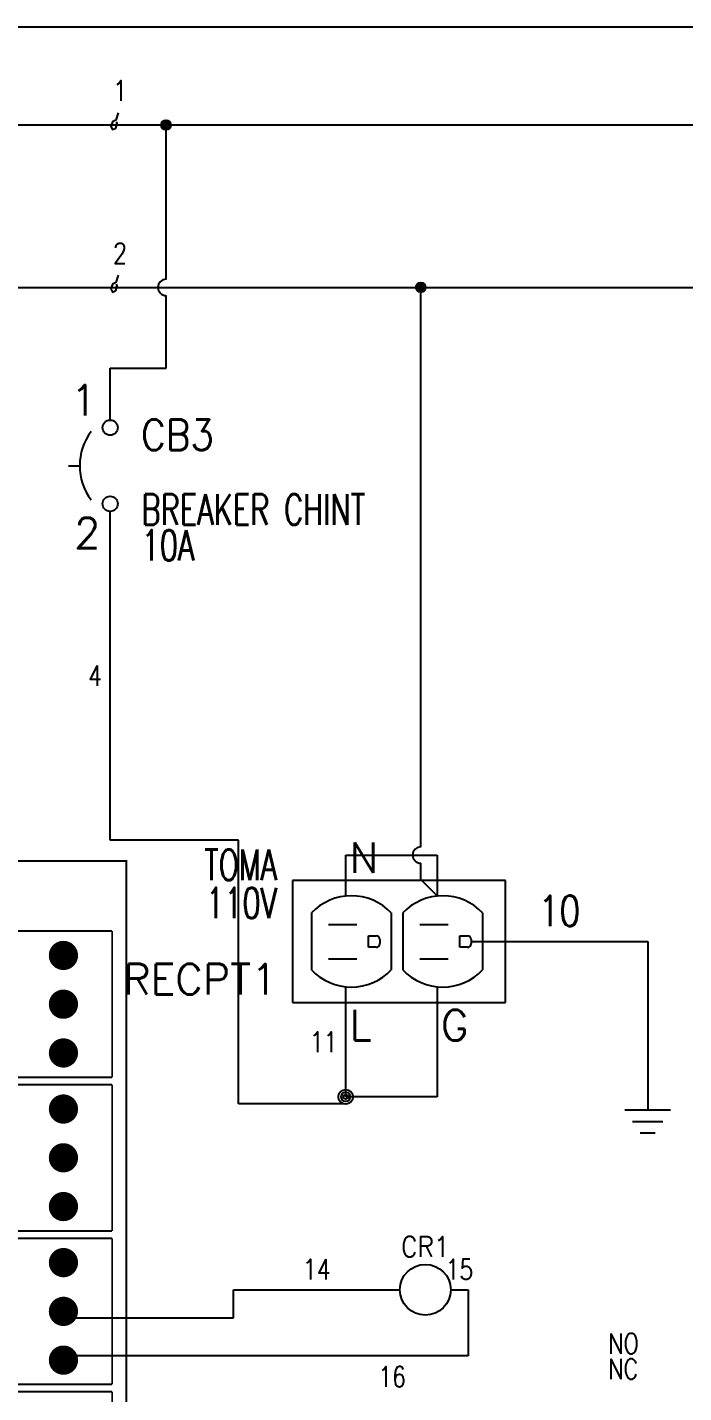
# Model space of a CAD drawing. Header units: millimetres. Extents: x 123.5 to 144.3, y 105.4 to 121.6.
# Drawn here: x 133.07 to 137.11, y 113.19 to 121.59 of the extents above; entities that cross this region are included whole.
import ezdxf
from ezdxf.enums import TextEntityAlignment as Align

# ---------------------------------------------------------------- set-up
doc = ezdxf.new("R2010")
doc.units = ezdxf.units.MM
doc.linetypes.add('HIDDEN2', pattern=[0.1875, 0.125, -0.0625])
for name, color, linetype in [('BLK_12AWG', 7, 'Continuous'), ('DESC', 250, 'Continuous'), ('MISC', 7, 'Continuous'), ('SYMS', 7, 'Continuous'), ('TAGS', 250, 'Continuous'), ('TERMS', 250, 'Continuous'), ('WIRES', 7, 'Continuous')]:
    doc.layers.add(name, color=color, linetype=linetype)
doc.layers.add('WIRENO', color=7, linetype='Continuous', true_color=0x000000)
doc.styles.add('WD', font='romans.shx')

# ---------------------------------------------------------------- blocks, each defined once
blk = doc.blocks.new('WD_WNH')
at = {"linetype": 'Continuous', "style": 'WD', "width": 0.8}
blk.add_attdef('WIRENO', text='', height=0.125, dxfattribs=at).set_placement((0, 0.0625), align=Align.CENTER)
at = {"style": 'WD', "flags": 1}
for tag, p in [('W01USER', (0, 0.0781)), ('W02USER', (0, 0.0703)), ('W03USER', (0, 0.0625)), ('W04USER', (0, 0.0547)), ('W05USER', (0, 0.0469)), ('W06USER', (0, 0.0391)), ('W07USER', (0, 0.0312)), ('W08USER', (0, 0.0234)), ('W09USER', (0, 0.0156)), ('W10USER', (0, 0.0078))]:
    blk.add_attdef(tag, text='', height=0.005, dxfattribs=at).set_placement(p, align=Align.CENTER)
blk = doc.blocks.new('EPAD')
at = {"const_width": 0.5}
blk.add_lwpolyline([(-0.25, 0, 1), (0.25, 0, 1)], format="xyb", close=True, dxfattribs=at)
blk = doc.blocks.new('TarjetaElec')
at = {"const_width": 0.008}
for points in [[(149.0406, 100.3538), (154.0006, 100.3538), (154.0006, 104.4678), (149.0406, 104.4678), (149.0406, 100.3538)], [(153.5426, 104.1798), (153.9426, 104.1798)], [(153.9426, 103.5798), (153.9426, 104.1798)], [(153.5426, 103.5798), (153.9426, 103.5798)], [(153.5426, 103.5498), (153.9426, 103.5498)], [(153.9426, 102.9498), (153.9426, 103.5498)], [(153.5426, 102.9498), (153.9426, 102.9498)], [(153.5426, 102.9198), (153.9426, 102.9198)], [(153.9426, 102.3208), (153.9426, 102.9198)], [(153.5426, 102.3208), (153.9426, 102.3208)], [(153.5426, 102.2908), (153.9426, 102.2908)], [(153.9426, 101.6908), (153.9426, 102.2908)]]:
    blk.add_lwpolyline(points, dxfattribs=at)
for centre in [(153.7426, 104.0798), (153.7426, 103.8798), (153.7426, 103.6798), (153.7426, 103.4498), (153.7426, 103.2498), (153.7426, 103.0498), (153.7426, 102.8198), (153.7426, 102.6198), (153.7426, 102.4198)]:
    blk.add_circle(centre, 0.03)
at = {"xscale": 0.12, "yscale": 0.12}
for p in [(153.7426, 104.0798), (153.7426, 103.8798), (153.7426, 103.6798), (153.7426, 103.4498), (153.7426, 103.2498), (153.7426, 103.0498), (153.7426, 102.8198), (153.7426, 102.6198), (153.7426, 102.4198)]:
    blk.add_blockref('EPAD', p, dxfattribs=at)
blk = doc.blocks.new('HCR1')
blk.add_circle((0, 0), 0.1562)
at = {"style": 'WD'}
for tag, width, p in [('INST', 0.7, (0.0055, 0.5282)), ('LOC', 0.7, (0.0055, 0.3586)), ('TAG1', 0.9, (0, 0.2024))]:
    blk.add_attdef(tag, text='', height=0.125, dxfattribs=dict(at, width=width)).set_placement(p, align=Align.CENTER)
at = {"style": 'WD', "flags": 9}
blk.add_attdef('FAMILY', text='', height=0.01, dxfattribs=at).set_placement((-0.0053, 0.1698), align=Align.CENTER)
at = {"style": 'WD'}
for tag, p, width in [('DESC1', (1.126, 0.0757), 0.9), ('DESC2', (1.126, -0.0806), 0.9), ('DESC3', (1.126, -0.2368), 0.9), ('XREFNO', (1.3591, -0.3931), 0.8), ('XREFNC', (1.3591, -0.5493), 0.8)]:
    blk.add_attdef(tag, p, '', height=0.125, dxfattribs=dict(at, width=width))
at = {"linetype": 'Continuous', "style": 'WD', "flags": 9}
blk.add_attdef('ASSYCODE', text='', height=0.01, dxfattribs=at).set_placement((0, 0.125), align=Align.CENTER)
at = {"linetype": 'Continuous', "style": 'WD', "flags": 1}
for tag, p in [('MFG', (0, 0.1404)), ('CAT', (0, 0.1593))]:
    blk.add_attdef(tag, text='', height=0.01, dxfattribs=at).set_placement(p, align=Align.MIDDLE)
at = {"style": 'WD', "flags": 1}
for tag, p in [('X4TERM01', (-0.1562, 0)), ('X1TERM02', (0.1562, 0))]:
    blk.add_attdef(tag, p, '', height=0.0125, dxfattribs=at)
at = {"linetype": 'Continuous', "style": 'WD'}
blk.add_attdef('TERM01', text='', height=0.125, dxfattribs=at).set_placement((-0.2, -0.0662), align=Align.TOP_RIGHT)
blk.add_attdef('TERM02', text='', height=0.125, dxfattribs=at).set_placement((0.2, -0.0662), align=Align.TOP_LEFT)
at = {"style": 'WD', "width": 0.8, "flags": 8}
for tag, p in [('NO', (1.126, -0.3931)), ('NC', (1.126, -0.5493))]:
    blk.add_attdef(tag, p, '', height=0.125, dxfattribs=at)
blk = doc.blocks.new('VCN1RDUP')
for p, q in [((-0.2188, 0.25), (-0.2188, -0.25)), ((0.6562, 0.25), (-0.2188, 0.25)), ((0.6562, -0.25), (0.6562, 0.25)), ((-0.1404, 0.117), (-0.1404, -0.117)), ((0.1872, 0.117), (0.1872, -0.117)), ((0.2346, 0.117), (0.2346, -0.117)), ((0.5622, 0.117), (0.5622, -0.117)), ((-0.071, 0.0695), (0.0461, 0.0695)), ((0.304, 0.0695), (0.4211, 0.0695)), ((0.093, -0.0242), (0.093, 0.0226)), ((0.093, 0.0226), (0.1249, 0.0226)), ((0.1399, 0.0076), (0.1399, -0.0092)), ((0.468, -0.0242), (0.468, 0.0226)), ((0.468, 0.0226), (0.4999, 0.0226)), ((0.5149, 0.0076), (0.5149, -0.0092)), ((0.1249, -0.0242), (0.093, -0.0242)), ((0.4999, -0.0242), (0.468, -0.0242)), ((-0.071, -0.0711), (0.0461, -0.0711)), ((0.304, -0.0711), (0.4211, -0.0711)), ((-0.2188, -0.25), (0.6562, -0.25))]:
    blk.add_line(p, q)
for centre, radius, start, end in [((0.0234, -0.039), 0.2262, 43.6028, 136.3972), ((0.3984, -0.039), 0.2262, 43.6028, 136.3972), ((0.1249, 0.0076), 0.015, 0, 90), ((0.4999, 0.0076), 0.015, 0, 90), ((0.1249, -0.0092), 0.015, 270, 0), ((0.4999, -0.0092), 0.015, 270, 0), ((0.0234, 0.039), 0.2262, 223.6028, 316.3972), ((0.3984, 0.039), 0.2262, 223.6028, 316.3972)]:
    blk.add_arc(centre, radius, start, end)
at = {"style": 'WD'}
for tag, width, p in [('INST', 0.7, (-0.2812, 0.5775)), ('LOC', 0.7, (-0.2812, 0.4079)), ('DESC1', 0.7, (-0.2812, 0.2516)), ('DESC2', 0.7, (-0.2812, 0.0954)), ('RATING1', 0.9, (-0.2812, -0.0609))]:
    blk.add_attdef(tag, text='', height=0.125, dxfattribs=dict(at, width=width)).set_placement(p, align=Align.RIGHT)
at = {"linetype": 'Continuous', "style": 'WD', "flags": 8}
for tag, p in [('TERM02', (0.0157, 0.2812)), ('TERM05', (0.3907, 0.2812)), ('TERM06', (0.5866, 0.0802))]:
    blk.add_attdef(tag, p, '', height=0.125, dxfattribs=at)
at = {"style": 'WD', "flags": 9}
blk.add_attdef('FAMILY', (-0.1523, 0.2047), '', height=0.01, rotation=90, dxfattribs=at)
at = {"linetype": 'Continuous', "style": 'WD', "flags": 9}
for tag, p in [('CAT', (-0.1082, 0.2297)), ('MFG', (-0.0887, 0.2278)), ('ASSYCODE', (-0.0714, 0.23))]:
    blk.add_attdef(tag, text='', height=0.01, rotation=90, dxfattribs=at).set_placement(p, align=Align.CENTER)
at = {"style": 'WD', "flags": 1}
for tag, p in [('X2TERM02', (0, 0.1875)), ('X2TERM05', (0.375, 0.1875)), ('X1TERM03', (0.1404, 0.0003)), ('X1TERM06', (0.5154, 0.0003)), ('X8TERM01', (0, -0.1875)), ('X8TERM04', (0.375, -0.1875))]:
    blk.add_attdef(tag, p, '', height=0.0125, dxfattribs=at)
at = {"style": 'WD'}
blk.add_attdef('TAG1', text='', height=0.125, dxfattribs=at).set_placement((-0.2812, -0.2171), align=Align.RIGHT)
at = {"linetype": 'Continuous', "style": 'WD', "flags": 8}
for tag, p in [('TERM01', (0.0157, -0.2812)), ('TERM04', (0.3907, -0.2812))]:
    blk.add_attdef(tag, text='', height=0.125, dxfattribs=at).set_placement(p, align=Align.TOP_LEFT)
blk = doc.blocks.new('WDDOT')
for radius in [0.03, 0.0187, 0.00929]:
    blk.add_circle((0, 0), radius)
blk = doc.blocks.new('VGND2')
for p, q in [((0.09375, 0), (-0.09375, 0)), ((-0.0625, -0.046875), (0.0625, -0.046875)), ((-0.03125, -0.09375), (0.03125, -0.09375))]:
    blk.add_line(p, q)
at = {"style": 'WD', "flags": 1}
blk.add_attdef('X2TERM01', (0, 0), '', height=0.01, dxfattribs=at)
blk = doc.blocks.new('VCB1')
at = {"linetype": 'HIDDEN2'}
blk.add_line((-0.1712, 0), (-0.125, 0), dxfattribs=at)
for centre in [(0, 0.1562), (0, -0.1562)]:
    blk.add_circle(centre, 0.0312)
blk.add_arc((0.1094, 0), 0.2344, 143.1301, 216.8699)
at = {"style": 'WD'}
for tag, p, width in [('INST', (0.2188, 0.3883), 0.7), ('LOC', (0.2188, 0.2188), 0.7), ('TAG1', (0.1269, 0.0644), 0.9), ('XREF', (0.1287, -0.09), 0.7), ('DESC1', (0.1287, -0.242), 0.7), ('DESC2', (0.1287, -0.3893), 0.7)]:
    blk.add_attdef(tag, p, '', height=0.125, dxfattribs=dict(at, width=width))
at = {"linetype": 'Continuous', "style": 'WD'}
for tag, height, flags, p in [('TERM01', 0.125, 8, (-0.055, 0.2066)), ('MFG', 0.01, 9, (-0.1421, -0.0881)), ('CAT', 0.01, 9, (-0.1421, -0.0731))]:
    blk.add_attdef(tag, text='', height=height, dxfattribs=dict(at, flags=flags)).set_placement(p, align=Align.RIGHT)
at = {"style": 'WD', "width": 0.7}
blk.add_attdef('RATING1', text='', height=0.125, dxfattribs=at).set_placement((-0.1875, 0.0625), align=Align.RIGHT)
at = {"color": 7, "style": 'WD', "flags": 1}
for tag, p in [('X2TERM01', (0, 0.1875)), ('X8TERM02', (0, -0.1875))]:
    blk.add_attdef(tag, p, '', height=0.0125, dxfattribs=at)
at = {"color": 7, "style": 'WD'}
for tag, p in [('X4LINK', (-0.25, 0)), ('X1LINK', (0, 0))]:
    blk.add_attdef(tag, p, '', height=0.01, dxfattribs=at)
at = {"style": 'WD', "flags": 9}
for tag, p in [('FAMILY', (-0.1421, -0.0365)), ('CONTACT', (-0.1288, -0.1291))]:
    blk.add_attdef(tag, text='', height=0.01, dxfattribs=at).set_placement(p, align=Align.RIGHT)
at = {"linetype": 'Continuous', "style": 'WD', "flags": 9}
blk.add_attdef('ASSYCODE', text='', height=0.01, dxfattribs=at).set_placement((-0.1533, -0.1061), align=Align.CENTER)
at = {"linetype": 'Continuous', "style": 'WD', "flags": 8}
blk.add_attdef('TERM02', text='', height=0.125, dxfattribs=at).set_placement((-0.0407, -0.2134), align=Align.TOP_RIGHT)
blk = doc.blocks.new('WD_WNV')
at = {"style": 'WD', "flags": 1}
for tag, p in [('W01USER', (-0.0625, 0.0938)), ('W02USER', (-0.0625, 0.0859)), ('W03USER', (-0.0625, 0.0781)), ('W04USER', (-0.0625, 0.0703)), ('W05USER', (-0.0625, 0.0625)), ('W06USER', (-0.0625, 0.0547)), ('W07USER', (-0.0625, 0.0469)), ('W08USER', (-0.0625, 0.0391)), ('W09USER', (-0.0625, 0.0312)), ('W10USER', (-0.0625, 0.0234))]:
    blk.add_attdef(tag, text='', height=0.005, dxfattribs=at).set_placement(p, align=Align.CENTER)
at = {"linetype": 'Continuous', "style": 'WD', "width": 0.8}
blk.add_attdef('WIRENO', text='', height=0.125, dxfattribs=at).set_placement((-0.05, 0), align=Align.MIDDLE_RIGHT)

msp = doc.modelspace()

# ---------------------------------------------------------------- linework, layer by layer
at = {"color": 7, "linetype": 'Continuous'}
msp.add_line((144.2555, 121.5905), (123.5055, 121.5905), dxfattribs=at)
at = {"layer": 'BLK_12AWG'}
for p, q in [((124.4182, 120.99), (142.7932, 120.99)), ((133.9256, 120.04), (133.9256, 120.99)), ((124.4182, 119.99), (142.7932, 119.99)), ((135.494, 116.5474), (135.494, 119.99)), ((133.9256, 119.4928), (133.9256, 119.94)), ((133.5813, 119.1743), (133.5813, 119.4928)), ((133.5813, 119.4928), (133.9256, 119.4928)), ((135.494, 116.3474), (135.494, 116.4474)), ((135.594, 116.2474), (135.494, 116.3474)), ((135.8046, 115.9666), (136.8912, 115.9666)), ((136.8912, 115.9666), (136.8912, 114.9281)), ((135.0315, 115.0099), (135.0315, 115.6849)), ((135.594, 115.6849), (135.594, 115.0099)), ((135.594, 115.0099), (135.0315, 115.0099))]:
    msp.add_line(p, q, dxfattribs=at)
for centre in [(133.9256, 119.99), (135.494, 116.4974)]:
    msp.add_arc(centre, 0.05, 90, 270, dxfattribs=at)
at = {"layer": 'WIRENO'}
for points in [[(133.6307, 121.065), (133.6156, 121.0196), (133.5959, 121.0098), (133.5861, 120.9804), (133.596, 120.9607), (133.6156, 120.9705), (133.6254, 121), (133.6205, 121.0098)], [(133.6307, 120.065), (133.6156, 120.0196), (133.5959, 120.0098), (133.5861, 119.9804), (133.596, 119.9607), (133.6156, 119.9705), (133.6254, 120), (133.6205, 120.0098)]]:
    msp.add_lwpolyline(points, dxfattribs=at)
at = {"layer": 'WIRES'}
for p, q in [((133.5813, 116.5891), (133.5813, 118.6118)), ((134.3707, 116.5891), (133.5813, 116.5891)), ((134.3707, 114.9663), (134.3707, 116.5891)), ((135.0315, 116.2474), (135.0315, 116.4974)), ((135.0315, 116.4974), (135.594, 116.4974)), ((135.594, 116.4974), (135.594, 116.2474)), ((135.0202, 114.9663), (134.3707, 114.9663)), ((134.34, 113.6498), (134.34, 113.8227)), ((134.34, 113.8227), (135.3657, 113.8227)), ((135.6782, 113.8227), (135.7854, 113.8227)), ((135.7854, 113.8227), (135.7854, 113.4153)), ((133.3142, 113.6498), (134.34, 113.6498)), ((135.7854, 113.4153), (133.3636, 113.4153)), ((133.3636, 113.4153), (133.3636, 113.3898))]:
    msp.add_line(p, q, dxfattribs=at)

# ---------------------------------------------------------------- block references
at = {"layer": 'BLK_12AWG', "xscale": 1.5, "yscale": 1.5, "zscale": 1.5}
msp.add_blockref('TarjetaElec', (-97.3203, -40.2399), dxfattribs=at)
at = {"layer": 'SYMS'}
for p in [(133.9256, 120.99), (135.494, 119.99)]:
    msp.add_blockref('WDDOT', p, dxfattribs=at)
ref = msp.add_blockref('VCB1', (133.5813, 118.8931), dxfattribs=dict(at, xscale=1.5, yscale=1.5, zscale=1.5))
ref.add_attrib('DESC2', '10A', (133.7744, 118.3091), dxfattribs={"layer": 'DESC', "height": 0.1875, "style": 'WD', "width": 0.7})
ref.add_attrib('DESC1', 'BREAKER CHINT', (133.7744, 118.5301), dxfattribs={"layer": 'DESC', "height": 0.1875, "style": 'WD', "width": 0.7})
ref.add_attrib('TAG1', 'CB3', (133.7717, 118.9896), dxfattribs={"layer": 'TAGS', "height": 0.1875, "style": 'WD', "width": 0.9})
ref.add_attrib('TERM02', '2', dxfattribs={"layer": 'TERMS', "linetype": 'Continuous', "height": 0.1875, "style": 'WD', "flags": 8}).set_placement((133.5203, 118.5729), align=Align.TOP_RIGHT)
ref.add_attrib('TERM01', '1', dxfattribs={"layer": 'TERMS', "linetype": 'Continuous', "height": 0.1875, "style": 'WD', "flags": 8}).set_placement((133.4989, 119.203), align=Align.RIGHT)
ref = msp.add_blockref('VCN1RDUP', (135.0315, 115.9661), dxfattribs=dict(at, xscale=1.5, yscale=1.5, zscale=1.5))
ref.add_attrib('TERM04', 'G', dxfattribs={"layer": 'TERMS', "linetype": 'Continuous', "height": 0.1875, "style": 'WD', "flags": 8}).set_placement((135.6177, 115.5442), align=Align.TOP_LEFT)
ref.add_attrib('TERM01', 'L', dxfattribs={"layer": 'TERMS', "linetype": 'Continuous', "height": 0.1875, "style": 'WD', "flags": 8}).set_placement((135.0552, 115.5442), align=Align.TOP_LEFT)
ref.add_attrib('TERM02', 'N', (135.0552, 116.388), dxfattribs={"layer": 'TERMS', "linetype": 'Continuous', "height": 0.1875, "style": 'WD', "flags": 8})
ref.add_attrib('DESC2', '110V', dxfattribs={"layer": 'DESC', "height": 0.1875, "style": 'WD', "width": 0.7}).set_placement((134.6097, 116.1092), align=Align.RIGHT)
ref.add_attrib('DESC1', 'TOMA', dxfattribs={"layer": 'DESC', "height": 0.1875, "style": 'WD', "width": 0.7}).set_placement((134.6097, 116.3435), align=Align.RIGHT)
ref.add_attrib('TAG1', 'RECPT1', dxfattribs={"layer": 'TAGS', "height": 0.1875, "style": 'WD'}).set_placement((134.6097, 115.6404), align=Align.RIGHT)
at = {"layer": 'SYMS', "xscale": 1.5, "yscale": 1.5, "zscale": 1.5}
for name, p in [('WDDOT', (135.0315, 115.0099)), ('VGND2', (136.8912, 114.9281))]:
    msp.add_blockref(name, p, dxfattribs=at)
at = {"layer": 'SYMS'}
ref = msp.add_blockref('HCR1', (135.522, 113.8227), dxfattribs=at)
ref.add_attrib('NC', 'NC', (136.648, 113.2734), dxfattribs={"layer": 'MISC', "height": 0.125, "style": 'WD', "width": 0.8, "flags": 8})
ref.add_attrib('NO', 'NO', (136.648, 113.4296), dxfattribs={"layer": 'MISC', "height": 0.125, "style": 'WD', "width": 0.8, "flags": 8})
ref.add_attrib('TAG1', 'CR1', dxfattribs={"layer": 'TAGS', "height": 0.125, "style": 'WD', "width": 0.9}).set_placement((135.522, 114.0251), align=Align.CENTER)
at = {"layer": 'WIRENO'}
ref = msp.add_blockref('WD_WNH', (133.6057, 120.99), dxfattribs=at)
ref.add_attrib('WIRENO', '1', dxfattribs={"linetype": 'Continuous', "height": 0.125, "style": 'WD', "width": 0.8}).set_placement((133.6426, 121.1006), align=Align.BOTTOM_CENTER)
ref = msp.add_blockref('WD_WNH', (133.6057, 119.99), dxfattribs=at)
ref.add_attrib('WIRENO', '2', dxfattribs={"linetype": 'Continuous', "height": 0.125, "style": 'WD', "width": 0.8}).set_placement((133.6426, 120.1006), align=Align.BOTTOM_CENTER)
ref = msp.add_blockref('WD_WNV', (133.5813, 117.6004), dxfattribs=at)
ref.add_attrib('WIRENO', '4', dxfattribs={"linetype": 'Continuous', "height": 0.125, "style": 'WD', "width": 0.8}).set_placement((133.5313, 117.6004), align=Align.MIDDLE_RIGHT)
ref = msp.add_blockref('WD_WNH', (136.3479, 115.9666), dxfattribs=dict(at, xscale=1.5, yscale=1.5, zscale=1.5))
ref.add_attrib('WIRENO', '10', dxfattribs={"linetype": 'Continuous', "height": 0.1875, "style": 'WD', "width": 0.8}).set_placement((136.3479, 116.0603), align=Align.CENTER)
ref = msp.add_blockref('WD_WNV', (135.0315, 115.3474), dxfattribs=at)
ref.add_attrib('WIRENO', '11', dxfattribs={"linetype": 'Continuous', "height": 0.125, "style": 'WD', "width": 0.8}).set_placement((134.9815, 115.3474), align=Align.MIDDLE_RIGHT)
ref = msp.add_blockref('WD_WNH', (134.8528, 113.8227), dxfattribs=at)
ref.add_attrib('WIRENO', '14', dxfattribs={"linetype": 'Continuous', "height": 0.125, "style": 'WD', "width": 0.8}).set_placement((134.8528, 113.8852), align=Align.CENTER)
ref = msp.add_blockref('WD_WNH', (135.7318, 113.8227), dxfattribs=at)
ref.add_attrib('WIRENO', '15', dxfattribs={"linetype": 'Continuous', "height": 0.125, "style": 'WD', "width": 0.8}).set_placement((135.7318, 113.8852), align=Align.CENTER)
ref = msp.add_blockref('WD_WNH', (135.3174, 113.1624), dxfattribs=at)
ref.add_attrib('WIRENO', '16', dxfattribs={"linetype": 'Continuous', "height": 0.125, "style": 'WD', "width": 0.8}).set_placement((135.3174, 113.2249), align=Align.CENTER)

doc.saveas('drawing.dxf')
